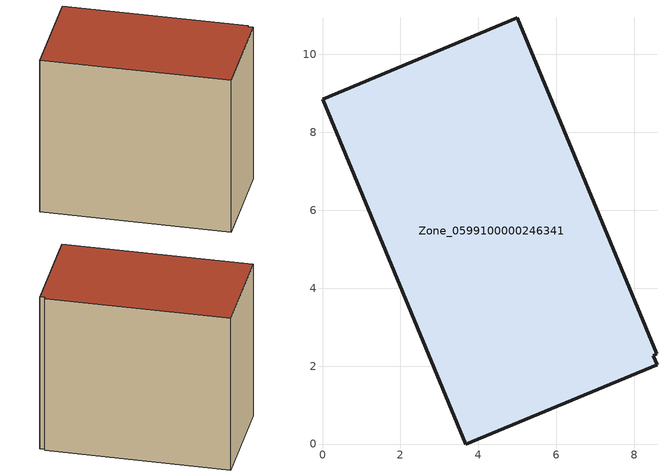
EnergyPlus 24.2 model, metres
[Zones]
Zone_0599100000246341
 floor ground (C_G): 8.57,2.31 8.48,2.27 8.58,2.04 3.68,0 0,8.85 4.99,10.93 z3.67
 wall outside (C_F): 8.57,2.31 4.99,10.93 0,8.85 3.68,0 8.58,2.04 8.48,2.27 8.57,2.31 z3.67:12.29
 roof outside (C_R): 8.48,2.27 8.57,2.31 4.99,10.93 0,8.85 3.68,0 8.58,2.04 z12.29
[BUILDING]
Pand.0599100000246341: North Axis=0; Terrain=City; Loads Convergence Tolerance Value=0.04; Temperature Convergence Tolerance Value=0.4; Solar Distribution=FullExterior; Maximum Number of Warmup Days=25; Minimum Number of Warmup Days=1
[Site:Location]
Rotterdam.The.Hague.AP_ZH_NLD Design_Conditions: Latitude=51.96; Longitude=4.45; Time Zone=1; Elevation=-4.5
[SITE:GROUNDTEMPERATURE:BUILDINGSURFACE]
18, 18, 18, 18, 18, 18, 18, 18, 18, 18, 18, 18
[MATERIAL] Thermal Absorptance=0.9; Solar Absorptance=0.7; Visible Absorptance=0.7
Name | Roughness | Thickness | Conductivity | Density | Specific Heat
G.TI.1975-1991 | MediumSmooth | 0.15 | 0.288461 | 540 | 1210
F.TI.1975-1991 | Rough | 0.3 | 0.230769 | 1920 | 840
R.TI.1975-1991 | MediumRough | 0.2 | 0.153846 | 1500 | 1000
[CONSTRUCTION]
C_G: G.TI.1975-1991
C_F: F.TI.1975-1991
C_R: R.TI.1975-1991
[ZONE]
Zone_0599100000246341: Type=1; Multiplier=1; Ceiling Height=Autocalculate; Volume=Autocalculate; Floor Area=autocalculate; Part of Total Floor Area=Yes
[ZONEINFILTRATION:DESIGNFLOWRATE]
Infil_Zone_0599100000246341: Zone or ZoneList or Space or SpaceList=Zone_0599100000246341; Schedule=AlwaysOn; Design Flow Rate Calculation Method=Flow/Area; Flow Rate per Floor Area=0.003; Constant Term Coefficient=1; Temperature Term Coefficient=0; Velocity Term Coefficient=0; Velocity Squared Term Coefficient=0
[HVACTEMPLATE:ZONE:IDEALLOADSAIRSYSTEM]
Zone_0599100000246341: Maximum Heating Supply Air Temperature=50; Minimum Cooling Supply Air Temperature=13; Maximum Heating Supply Air Humidity Ratio=0.0156; Minimum Cooling Supply Air Humidity Ratio=0.0077; Heating Limit=NoLimit; Cooling Limit=NoLimit; Dehumidification Control Type=ConstantSensibleHeatRatio; Cooling Sensible Heat Ratio=0.7; Dehumidification Setpoint=60; Humidification Control Type=None; Humidification Setpoint=30; Outdoor Air Method=None; Outdoor Air Flow Rate per Person=0.00944; Outdoor Air Flow Rate per Zone Floor Area=0; Outdoor Air Flow Rate per Zone=0; Demand Controlled Ventilation Type=None; Outdoor Air Economizer Type=NoEconomizer; Heat Recovery Type=None; Sensible Heat Recovery Effectiveness=0.7; Latent Heat Recovery Effectiveness=0.65
[ZONECONTROL:THERMOSTAT]
ThermostatControl_Zone_0599100000246341: Zone or ZoneList=Zone_0599100000246341; Control Type Schedule=DualSetpointControlType; Control 1=Thermostat_Zone_0599100000246341; Temperature Difference Between Cutout And Setpoint=0
[THERMOSTATSETPOINT:DUALSETPOINT]
Thermostat_Zone_0599100000246341: Heating Setpoint Temperature Schedule=HeatingSetpoint_Zone_0599100000246341; Cooling Setpoint Temperature Schedule=CoolingSetpoint_Zone_0599100000246341
[SCHEDULE:COMPACT]
HeatingSetpoint_Zone_0599100000246341: Through: 12/31, For: AllDays, Until: 24:00, 21
CoolingSetpoint_Zone_0599100000246341: Through: 12/31, For: AllDays, Until: 24:00, 24
DualSetpointControlType: Through: 12/31, For: AllDays, Until: 24:00, 4
AlwaysOn: Through: 12/31, For: AllDays, Until: 24:00, 1
